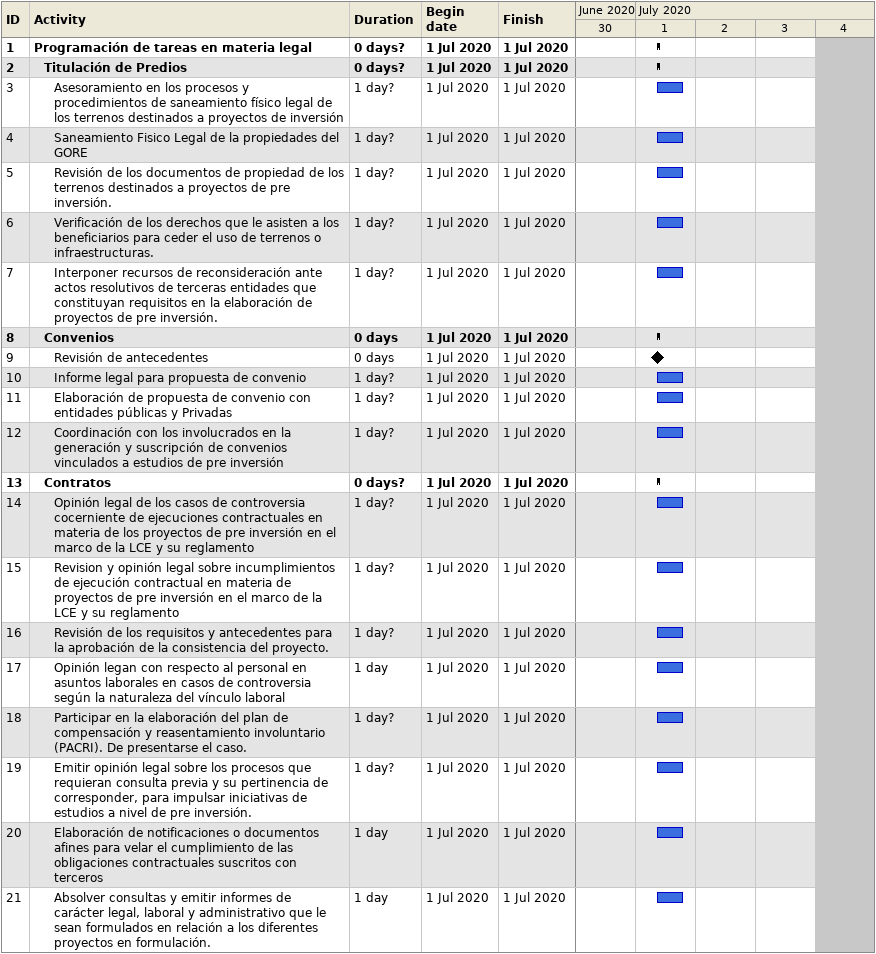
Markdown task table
| ID | Level | Task | Duration | Start | Finish |
|---|---|---|---|---|---|
| 1 | 1 | **Programación de tareas en materia legal** | 0d? | 2020-07-01 | 2020-07-01 |
| 2 | 2 | **Titulación de Predios** | 0d? | 2020-07-01 | 2020-07-01 |
| 3 | 3 | Asesoramiento en los procesos y procedimientos de saneamiento físico legal de los terrenos destinados a proyectos de inversión | 1d? | 2020-07-01 | 2020-07-01 |
| 4 | 3 | Saneamiento Fisico Legal de la propiedades del GORE | 1d? | 2020-07-01 | 2020-07-01 |
| 5 | 3 | Revisión de los documentos de propiedad de los terrenos destinados a proyectos de pre inversión. | 1d? | 2020-07-01 | 2020-07-01 |
| 6 | 3 | Verificación de los derechos que le asisten a los beneficiarios para ceder el uso de terrenos o infraestructuras. | 1d? | 2020-07-01 | 2020-07-01 |
| 7 | 3 | Interponer recursos de reconsideración ante actos resolutivos de terceras entidades que constituyan requisitos en la elaboración de proyectos de pre inversión. | 1d? | 2020-07-01 | 2020-07-01 |
| 8 | 2 | **Convenios** | 0d | 2020-07-01 | 2020-07-01 |
| 9 | 3 | Revisión de antecedentes | 0d | 2020-07-01 | 2020-07-01 |
| 10 | 3 | Informe legal para propuesta de convenio | 1d? | 2020-07-01 | 2020-07-01 |
| 11 | 3 | Elaboración de propuesta de convenio con entidades públicas y Privadas | 1d? | 2020-07-01 | 2020-07-01 |
| 12 | 3 | Coordinación con los involucrados en la generación y suscripción de convenios vinculados a estudios de pre inversión | 1d? | 2020-07-01 | 2020-07-01 |
| 13 | 2 | **Contratos** | 0d? | 2020-07-01 | 2020-07-01 |
| 14 | 3 | Opinión legal de los casos de controversia cocerniente de ejecuciones contractuales en materia de los proyectos de pre inversión en el marco de la LCE y su reglamento | 1d? | 2020-07-01 | 2020-07-01 |
| 15 | 3 | Revision y opinión legal sobre incumplimientos de ejecución contractual en materia de proyectos de pre inversión en el marco de la LCE y su reglamento | 1d? | 2020-07-01 | 2020-07-01 |
| 16 | 3 | Revisión de los requisitos y antecedentes para la aprobación de la consistencia del proyecto. | 1d? | 2020-07-01 | 2020-07-01 |
| 17 | 3 | Opinión legan con respecto al personal en asuntos laborales en casos de controversia según la naturaleza del vínculo laboral | 1d | 2020-07-01 | 2020-07-01 |
| 18 | 3 | Participar en la elaboración del plan de compensación y reasentamiento involuntario (PACRI). De presentarse el caso. | 1d? | 2020-07-01 | 2020-07-01 |
| 19 | 3 | Emitir opinión legal sobre los procesos que requieran consulta previa y su pertinencia de corresponder, para impulsar iniciativas de estudios a nivel de pre inversión. | 1d? | 2020-07-01 | 2020-07-01 |
| 20 | 3 | Elaboración de notificaciones o documentos afines para velar el cumplimiento de las obligaciones contractuales suscritos con terceros | 1d | 2020-07-01 | 2020-07-01 |
| 21 | 3 | Absolver consultas y emitir informes de carácter legal, laboral y administrativo que le sean formulados en relación a los diferentes proyectos en formulación. | 1d | 2020-07-01 | 2020-07-01 |
